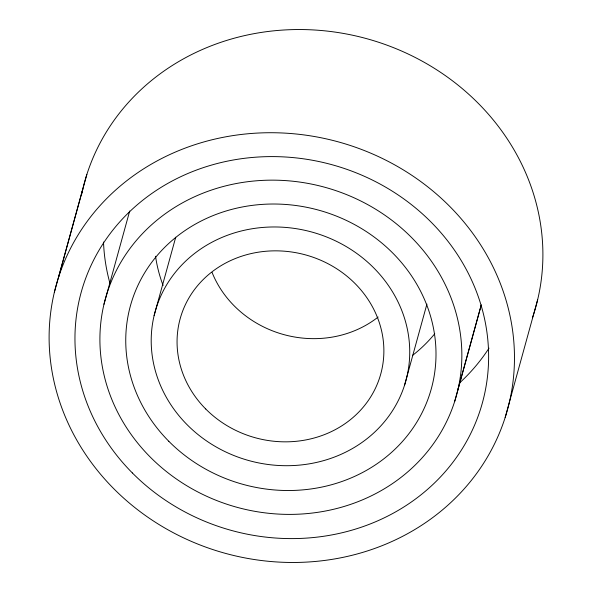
<?xml version="1.0" encoding="UTF-8"?>
<svg xmlns="http://www.w3.org/2000/svg" width="592" height="592" viewBox="0 0 592 592"><rect width="100%" height="100%" fill="white"/><g stroke="black" fill="none" stroke-linecap="round" stroke-linejoin="round"><path stroke-width="0.89" d="M54.338 292.352L82.762 189.159M58.416 277.678L86.839 174.492M103.97 304.303L129.685 211.048M154.105 315.647L175.728 237.222M404.558 385.185A130.048 118.526 15.4 0 0 249.772 229.163A130.048 118.526 15.4 0 0 187.065 424.671A130.048 118.526 15.4 0 0 404.558 385.185L426.921 304.088M454.612 401.65A182.07 165.938 15.4 0 0 237.91 183.224A182.07 165.938 15.4 0 0 150.109 456.935A182.07 165.938 15.4 0 0 454.612 401.65L481.074 305.576M457.786 390.239L481.303 304.836M505.161 417.508A234.084 213.349 15.4 0 0 226.544 136.678A234.084 213.349 15.4 0 0 113.664 488.6A234.084 213.349 15.4 0 0 505.161 417.508L537.662 299.648M378.125 317.046A104.037 94.824 15.4 0 1 212.054 272.387M434.735 333.762A156.059 142.228 15.4 0 1 412.469 355.459M163.103 285.499A156.059 142.228 15.4 0 1 155.541 256.255M81.6 194.413A234.084 213.349 15.4 0 1 366.418 38.598A234.084 213.349 15.4 0 1 532.46 317.726M489.014 348.148A208.073 189.64 15.4 0 1 459.466 383.031M110.016 283.561A208.073 189.64 15.4 0 1 103.511 242.017M205.742 409.005A104.037 94.824 15.4 0 0 379.738 377.415A104.037 94.824 15.4 0 0 255.914 252.599A104.037 94.824 15.4 0 0 205.742 409.005M168.794 441.269A156.059 142.228 15.4 0 0 429.792 393.88A156.059 142.228 15.4 0 0 244.045 206.652A156.059 142.228 15.4 0 0 168.794 441.269M132.342 472.934A208.073 189.64 15.4 0 0 480.341 409.745A208.073 189.64 15.4 0 0 232.678 160.114A208.073 189.64 15.4 0 0 132.342 472.934"/></g></svg>
